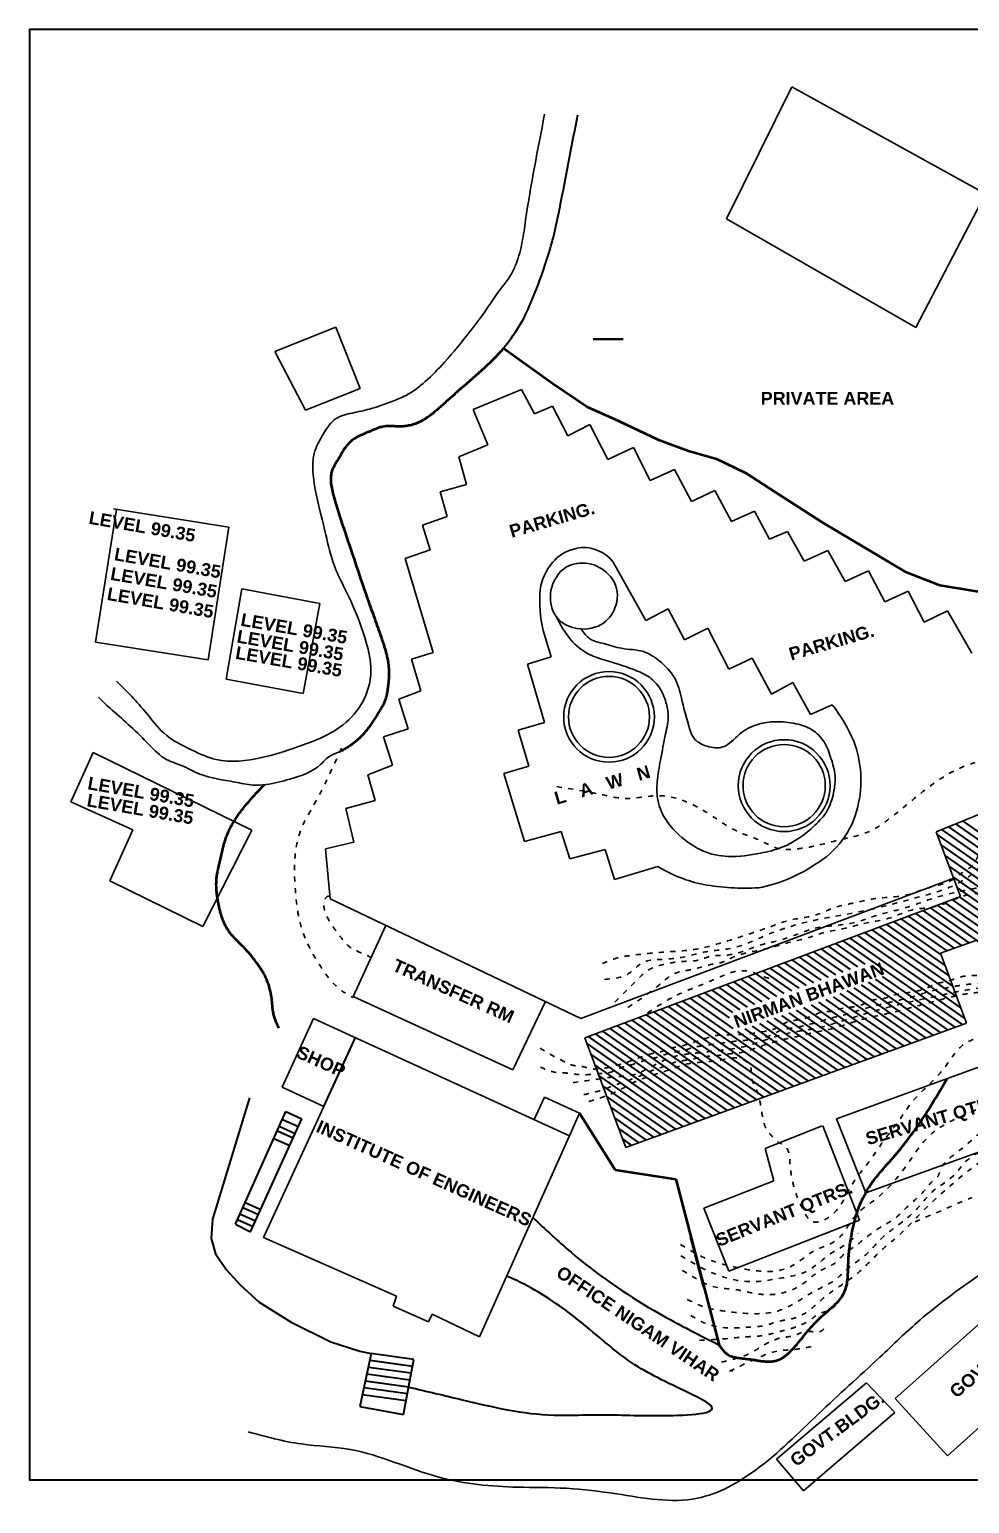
# Model space of a CAD drawing. Header units: inches. Extents: x 1352 to 5457, y 84 to 1168.
# Drawn here: x 1517.45 to 1535.76, y 212.89 to 241.61 of the extents above; entities that cross this region are included whole.
import ezdxf

# ---------------------------------------------------------------- set-up
doc = ezdxf.new("R2010")
doc.units = ezdxf.units.IN
doc.header["$MEASUREMENT"] = 0
doc.linetypes.add('ACAD_ISO10W100', pattern=[18, 12, -3, 0, -3])
doc.linetypes.add('DOT2', pattern=[0.125, 0, -0.125])
for name, color, linetype, lineweight in [('boundary', 250, 'ACAD_ISO10W100', 50), ('contour', 250, 'DOT2', 35), ('wall', 7, 'Continuous', 40), ('win', 250, 'Continuous', 30)]:
    doc.layers.add(name, color=color, linetype=linetype, lineweight=lineweight)
doc.styles.get("Standard").update_dxf_attribs({"font": 'arialbd.ttf', "height": 1.5})

msp = doc.modelspace()

# ---------------------------------------------------------------- linework, layer by layer
at = {"layer": 'boundary'}
for p, q in [((1528.429, 235.572), (1529.014, 235.579)), ((1526.688, 235.401), (1527.648, 234.711)), ((1527.648, 234.711), (1528.328, 234.251)), ((1528.328, 234.251), (1528.838, 234.026)), ((1528.838, 234.026), (1529.305, 233.8)), ((1529.305, 233.8), (1529.692, 233.619)), ((1529.692, 233.619), (1530.287, 233.402)), ((1530.287, 233.402), (1530.832, 233.247)), ((1530.832, 233.247), (1531.397, 232.97)), ((1531.397, 232.97), (1531.988, 232.59)), ((1531.988, 232.59), (1532.897, 232.006)), ((1532.897, 232.006), (1534.503, 231.048)), ((1534.503, 231.048), (1535.183, 230.785)), ((1535.183, 230.785), (1536.448, 230.574)), ((1528.167, 220.499), (1528.863, 219.393)), ((1528.863, 219.393), (1530.043, 219.211)), ((1530.043, 219.211), (1530.885, 215.982)), ((1530.588, 217.118), (1530.335, 218.088))]:
    msp.add_line(p, q, dxfattribs=at)
msp.add_open_spline([(1526.688, 235.401), (1526.422, 235.089), (1525.973, 234.722), (1525.441, 234.239), (1525.089, 233.941), (1524.713, 233.851), (1524.377, 233.905), (1524.057, 233.763), (1523.671, 233.62), (1523.493, 233.273), (1523.266, 232.933), (1523.401, 232.402), (1523.672, 231.59), (1523.981, 230.663), (1524.266, 229.88), (1524.419, 229.418), (1524.468, 229.093), (1524.434, 228.802), (1524.394, 228.528), (1524.228, 228.269), (1524.052, 227.978), (1523.811, 227.726), (1523.628, 227.608), (1523.534, 227.555)], degree=3, knots=[176.500273, 176.500273, 176.500273, 176.500273, 221.818396, 239.76272, 255.979104, 271.890042, 280.541749, 292.706956, 309.646053, 323.890257, 334.284199, 353.432754, 379.149869, 431.120027, 459.941118, 471.155389, 484.679205, 495.737285, 503.332224, 514.953976, 528.920487, 540.933976, 552.924704, 552.924704, 552.924704, 552.924704], dxfattribs=at)
for points in [[(1522.311, 222.151), (1522.198, 222.47), (1522.179, 222.664), (1522.135, 222.915), (1522.01, 223.228), (1521.928, 223.354), (1521.664, 223.688), (1521.351, 224.02), (1521.225, 224.252), (1521.144, 224.528), (1521.096, 224.843), (1521.098, 225.083), (1521.146, 225.333), (1521.255, 225.785), (1521.406, 226.133), (1521.626, 226.449), (1522.028, 226.902)], [(1530.885, 215.982), (1531.052, 215.798), (1531.453, 215.709), (1531.76, 215.664), (1532.056, 215.698), (1532.201, 215.792), (1532.396, 215.993), (1532.853, 216.511), (1533.329, 217.019), (1533.402, 217.577), (1533.469, 218.145), (1533.74, 218.949), (1534.361, 219.735), (1534.872, 220.426), (1535.326, 221.173)]]:
    msp.add_spline(points, degree=3, dxfattribs=at)
at = {"layer": 'contour'}
for p, q in [((1534.701, 218.383), (1535.808, 218.855)), ((1531.11, 215.474), (1531.151, 215.481))]:
    msp.add_line(p, q, dxfattribs=at)
for points in [[(1528.854, 222.662), (1529.255, 223.063), (1529.535, 223.301), (1529.884, 223.412), (1530.151, 223.452), (1530.494, 223.481), (1530.704, 223.551), (1531, 223.574), (1531.402, 223.668), (1531.67, 223.766), (1531.943, 223.836), (1532.342, 223.956), (1532.753, 224.101), (1533.242, 224.164), (1533.647, 224.246), (1533.943, 224.35), (1534.333, 224.449), (1534.68, 224.553), (1535.087, 224.693), (1535.534, 224.809), (1535.905, 224.884), (1536.398, 224.989), (1536.839, 225.035), (1537.211, 224.954), (1537.489, 224.838), (1537.878, 224.769), (1538.436, 224.681), (1539.009, 224.768), (1539.624, 225.017), (1540.151, 225.127), (1540.789, 225.382), (1541.278, 225.608), (1541.709, 225.777), (1542.004, 225.875), (1542.387, 225.875), (1542.717, 225.818), (1543.349, 225.655), (1543.942, 225.667), (1544.458, 225.702), (1545.008, 225.794), (1545.347, 225.876), (1546.036, 226.056), (1546.362, 226.149), (1546.902, 226.392), (1547.209, 226.52), (1547.446, 226.647), (1547.916, 226.531), (1548.165, 226.56), (1548.588, 226.705), (1548.862, 226.78), (1549.338, 227.093), (1549.663, 227.391), (1550.034, 227.744), (1550.452, 228.209), (1550.684, 228.441)], [(1528.613, 223.412), (1528.924, 223.529), (1529.221, 223.577), (1529.615, 223.62), (1530.02, 223.649), (1530.452, 223.695), (1530.917, 223.814), (1531.343, 223.946), (1531.905, 224.137), (1532.297, 224.266), (1532.719, 224.343), (1533.18, 224.52), (1533.537, 224.598), (1533.956, 224.683), (1534.588, 224.76), (1534.713, 224.803), (1535.004, 224.9), (1535.231, 224.961), (1535.379, 225.018), (1535.604, 225.172), (1535.816, 225.32), (1535.91, 225.472), (1535.979, 225.697), (1536.033, 226.009), (1536.067, 226.277), (1536.113, 226.583), (1536.21, 226.905), (1536.356, 227.058), (1536.516, 227.092), (1536.764, 227.141), (1537.005, 227.177), (1537.439, 227.206), (1537.942, 227.217), (1538.419, 227.226), (1538.882, 227.206), (1539.193, 227.192), (1539.436, 227.192), (1539.776, 227.194), (1540.055, 227.177), (1540.33, 227.108), (1540.581, 226.971), (1540.752, 226.894), (1541.081, 226.808), (1541.318, 226.743), (1541.647, 226.669), (1541.964, 226.569), (1542.31, 226.454), (1542.609, 226.375), (1542.861, 226.312), (1543.138, 226.229), (1543.49, 226.129), (1543.69, 226.104), (1543.912, 226.089), (1544.27, 226.095), (1544.544, 226.081), (1544.803, 226.095), (1544.983, 226.118), (1545.261, 226.161), (1545.466, 226.226), (1545.746, 226.297), (1546.007, 226.386), (1546.278, 226.529), (1546.477, 226.674), (1546.801, 226.978), (1547.009, 227.223), (1547.214, 227.445), (1547.469, 227.658), (1547.637, 227.774), (1547.977, 227.891), (1548.357, 227.969), (1548.586, 228.048), (1548.714, 228.131)], [(1528.655, 223.104), (1529.123, 223.217), (1529.38, 223.422), (1529.77, 223.494), (1530.243, 223.55), (1530.664, 223.648), (1531.076, 223.699), (1531.776, 223.952), (1532.521, 224.204), (1533.663, 224.43), (1534.758, 224.703), (1535.458, 224.935), (1535.818, 225.16), (1536.06, 225.434), (1536.158, 225.799), (1536.194, 226.165), (1536.24, 226.586), (1536.379, 226.921), (1536.59, 227.019), (1537.038, 227.076), (1537.881, 227.117), (1538.637, 227.081), (1539.038, 226.989), (1539.358, 226.979), (1539.774, 227.04), (1540.16, 227.023), (1540.417, 226.905), (1540.869, 226.762), (1541.291, 226.54), (1541.739, 226.427), (1542.284, 226.319), (1542.814, 226.185), (1543.23, 226.052), (1543.756, 225.928), (1543.992, 225.928), (1544.311, 225.908), (1545.093, 225.974), (1545.515, 226.026), (1546.029, 226.211), (1546.652, 226.391), (1546.976, 226.591), (1547.265, 227.008), (1547.362, 227.28), (1547.604, 227.588), (1547.958, 227.696), (1548.499, 227.841), (1549.1, 228.057)], [(1529.108, 222.556), (1529.714, 222.994), (1530.033, 223.223), (1530.189, 223.268), (1530.401, 223.305), (1530.741, 223.399), (1530.966, 223.444), (1531.109, 223.513), (1531.611, 223.662), (1531.898, 223.723), (1532.147, 223.797), (1532.606, 223.912), (1532.881, 224.002), (1533.343, 224.1), (1533.666, 224.186), (1534.221, 224.305), (1534.696, 224.469), (1534.994, 224.501), (1535.4, 224.628), (1535.612, 224.718), (1535.874, 224.775), (1536.208, 224.858), (1536.564, 224.928), (1536.711, 224.923), (1536.891, 224.887), (1537.391, 224.698), (1537.617, 224.624), (1537.76, 224.575), (1537.879, 224.559), (1538.005, 224.53), (1538.173, 224.493), (1538.366, 224.485), (1538.677, 224.497), (1539.047, 224.559), (1539.276, 224.579), (1539.714, 224.698), (1540.058, 224.775), (1540.518, 224.932), (1540.767, 225.022), (1541.046, 225.181), (1541.201, 225.23), (1541.332, 225.251), (1541.476, 225.222), (1541.627, 225.206), (1541.886, 225.103), (1541.992, 225.005), (1542.172, 224.87), (1542.32, 224.772), (1542.525, 224.69), (1542.742, 224.678), (1542.942, 224.678), (1543.34, 224.727), (1543.627, 224.727), (1543.819, 224.727), (1544.438, 224.883), (1544.704, 224.912), (1544.892, 224.973), (1545.541, 225.035), (1546.204, 225.117), (1546.568, 225.178), (1546.999, 225.252), (1547.286, 225.396), (1547.487, 225.453), (1547.791, 225.568), (1548.077, 225.634), (1548.241, 225.658), (1548.372, 225.699), (1548.556, 225.789), (1548.79, 226.105), (1548.987, 226.444), (1549.347, 226.908), (1549.671, 227.219), (1549.888, 227.411), (1550.314, 227.841), (1550.572, 228.082), (1550.727, 228.189)], [(1527.405, 221.395), (1527.687, 221.295), (1527.928, 221.279), (1528.194, 221.246), (1528.551, 221.271), (1528.755, 221.29), (1528.968, 221.382), (1529.205, 221.449), (1529.439, 221.526), (1529.69, 221.59), (1529.863, 221.651), (1530.035, 221.694), (1530.179, 221.714), (1530.329, 221.763), (1530.433, 221.789), (1530.658, 221.824), (1531.009, 221.873), (1531.237, 221.902), (1531.479, 221.928), (1531.638, 221.957), (1531.897, 222.015), (1532.096, 222.116), (1532.223, 222.145), (1532.396, 222.171), (1532.671, 222.235), (1532.841, 222.278), (1532.994, 222.33), (1533.353, 222.42), (1533.538, 222.478), (1533.957, 222.599), (1534.327, 222.683), (1534.699, 222.778), (1535.11, 222.902), (1535.402, 222.954), (1535.662, 223), (1535.98, 223.032), (1536.237, 223.084), (1536.465, 223.151), (1536.61, 223.18), (1536.746, 223.226), (1537.195, 223.383), (1537.726, 223.582), (1538.124, 223.749), (1538.321, 223.775), (1538.508, 223.801), (1538.627, 223.798), (1538.986, 223.729), (1539.307, 223.637), (1539.639, 223.518), (1540.096, 223.299), (1540.457, 223.169), (1540.79, 223.091), (1540.911, 223.05), (1541.125, 223.05), (1541.209, 223.099), (1541.368, 223.246), (1541.469, 223.417), (1541.579, 223.617), (1541.784, 223.733), (1541.911, 223.787), (1542.061, 223.808), (1542.501, 223.857), (1542.975, 223.926), (1543.363, 223.969), (1543.47, 224.021), (1543.582, 224.027), (1543.744, 224.047), (1543.877, 224.035), (1544.062, 224.113), (1544.293, 224.142), (1544.463, 224.157), (1544.724, 224.232), (1544.934, 224.275), (1545.25, 224.31), (1545.521, 224.307), (1545.712, 224.284), (1545.972, 224.241), (1546.082, 224.238), (1546.18, 224.171), (1546.443, 224.067), (1546.622, 223.995), (1546.804, 223.963), (1547.094, 224.015), (1547.149, 224.053), (1547.282, 224.151), (1547.6, 224.426), (1547.865, 224.723), (1548.12, 224.961), (1548.302, 225.163), (1548.649, 225.478), (1549.013, 225.955), (1549.571, 226.646), (1549.777, 226.889), (1550.031, 227.155), (1550.375, 227.472), (1550.747, 227.758), (1550.871, 227.839)], [(1523.529, 227.607), (1523.28, 227.065), (1522.986, 226.492), (1522.751, 226.052), (1522.619, 225.421), (1522.634, 224.805), (1522.78, 224.013), (1523.059, 223.456), (1523.515, 222.898), (1523.75, 222.751)], [(1527.724, 226.86), (1528.6, 226.703), (1529.061, 226.629), (1529.567, 226.675), (1529.825, 226.675), (1530.647, 226.353), (1531.247, 225.983), (1531.707, 225.799), (1532.085, 225.643), (1532.371, 225.643), (1532.684, 225.689), (1533.255, 225.827), (1533.828, 225.993), (1534.187, 226.223), (1534.862, 226.768), (1535.534, 227.201), (1536.227, 227.386), (1536.614, 227.377), (1537.334, 227.432), (1537.832, 227.459), (1538.773, 227.423), (1539.714, 227.349), (1540.34, 227.285), (1541.209, 227.211), (1541.688, 227.064), (1542.25, 226.926), (1543.117, 226.713), (1543.864, 226.722), (1544.842, 226.732), (1545.497, 226.732), (1545.893, 226.824), (1546.473, 227.21), (1546.667, 227.496)], [(1528.04, 221.094), (1528.567, 221.168), (1528.9, 221.209), (1529.173, 221.237), (1529.492, 221.362), (1529.876, 221.556), (1530.149, 221.63), (1530.454, 221.671), (1530.841, 221.713), (1531.137, 221.75), (1531.502, 221.828), (1531.817, 221.935), (1532.294, 222.07), (1532.687, 222.135), (1533.219, 222.273), (1533.821, 222.464), (1534.209, 222.57), (1535.127, 222.779), (1535.719, 222.899), (1536.122, 222.968), (1536.288, 223.01), (1536.941, 223.154), (1537.441, 223.251), (1537.589, 223.316), (1537.76, 223.316), (1538.061, 223.251), (1538.515, 223.057), (1538.761, 222.955), (1539.145, 222.798), (1539.464, 222.631), (1539.75, 222.493), (1539.96, 222.417), (1540.445, 222.251), (1540.801, 222.173), (1541.047, 222.085), (1541.278, 222.052), (1541.412, 222.02), (1541.885, 221.964), (1542.223, 221.955), (1542.542, 221.941), (1542.941, 221.996), (1543.205, 221.996), (1543.482, 221.992), (1543.69, 222.001), (1543.972, 222.029), (1544.172, 222.052), (1544.51, 222.209), (1544.672, 222.233), (1544.926, 222.311), (1545.288, 222.394), (1545.774, 222.561), (1545.95, 222.621), (1546.264, 222.736), (1546.472, 222.824), (1546.909, 223.056), (1547.256, 223.463), (1547.742, 223.945), (1548.32, 224.532), (1548.876, 225.098), (1549.126, 225.407), (1549.404, 225.704), (1549.682, 226.115), (1550.108, 226.579), (1550.399, 226.806), (1550.57, 226.986), (1550.718, 227.092), (1551.019, 227.361)], [(1528.25, 220.859), (1528.54, 220.928), (1528.91, 221.064), (1529.342, 221.221), (1529.55, 221.313), (1529.821, 221.415), (1530.101, 221.507), (1530.328, 221.543), (1530.621, 221.602), (1530.815, 221.613), (1531.024, 221.649), (1531.247, 221.668), (1531.621, 221.774), (1532.109, 221.925), (1532.369, 221.983), (1532.64, 222.049), (1533.074, 222.144), (1533.421, 222.247), (1533.659, 222.32), (1534.273, 222.463), (1534.859, 222.617), (1535.441, 222.768), (1535.68, 222.819), (1535.962, 222.852), (1536.251, 222.863), (1536.442, 222.863), (1536.677, 222.922), (1536.885, 222.925), (1537.351, 222.929), (1537.567, 222.947), (1537.732, 222.951), (1537.769, 222.951), (1537.911, 222.881), (1538.238, 222.812), (1538.433, 222.742), (1538.623, 222.695), (1538.733, 222.636), (1538.956, 222.585), (1539.276, 222.482), (1539.444, 222.387), (1539.682, 222.288), (1539.836, 222.229), (1540.016, 222.196), (1540.243, 222.137), (1540.463, 222.046), (1540.632, 222.006), (1540.943, 221.936), (1541.237, 221.896), (1541.482, 221.855), (1541.786, 221.779), (1542.101, 221.779), (1542.553, 221.786), (1543.029, 221.819), (1543.539, 221.881), (1543.839, 221.866), (1544.081, 221.936), (1544.352, 222.035), (1544.524, 222.064), (1545.064, 222.203), (1545.448, 222.313), (1545.646, 222.346), (1546.215, 222.511), (1546.515, 222.654), (1546.753, 222.837), (1547.117, 223.13), (1547.369, 223.394), (1547.718, 223.732), (1547.956, 223.94), (1548.279, 224.307), (1548.781, 224.847), (1549.206, 225.326), (1549.54, 225.752), (1549.855, 226.169), (1550.266, 226.584), (1550.698, 226.909), (1550.951, 227.125)], [(1528.35, 220.725), (1528.905, 220.929), (1529.265, 221.117), (1529.852, 221.321), (1530.292, 221.462), (1530.7, 221.504), (1531.019, 221.551), (1531.264, 221.571), (1531.421, 221.498), (1531.505, 221.378), (1531.51, 221.248), (1531.535, 221.122), (1531.58, 221.024), (1531.647, 220.863), (1531.702, 220.596), (1531.755, 220.32), (1531.8, 220.192), (1531.93, 220.033), (1532.044, 219.928), (1532.141, 219.877), (1532.217, 219.794), (1532.263, 219.524), (1532.317, 219.168), (1532.377, 218.948), (1532.486, 218.688), (1532.57, 218.521), (1532.677, 218.396), (1532.835, 218.382), (1532.97, 218.437), (1533.211, 218.651), (1533.379, 218.934), (1533.523, 219.185), (1533.755, 219.482), (1534.064, 219.925), (1534.352, 220.306), (1534.692, 220.773), (1535.092, 221.172), (1535.334, 221.465), (1535.613, 221.808), (1535.882, 221.952), (1536.05, 221.999), (1536.366, 222.059), (1536.7, 222.077), (1536.992, 222), (1537.212, 221.925), (1537.514, 221.873), (1537.77, 221.85), (1538.073, 221.86), (1538.52, 221.868), (1538.729, 221.865), (1538.926, 221.852), (1539.063, 221.876), (1539.215, 221.901), (1539.586, 221.979), (1539.785, 222.013), (1540.064, 221.992), (1540.32, 221.927), (1540.423, 221.889), (1540.57, 221.855), (1540.853, 221.793), (1540.956, 221.757), (1541.111, 221.726), (1541.349, 221.718), (1541.654, 221.682), (1542.068, 221.651), (1542.329, 221.661), (1543.396, 221.67), (1543.779, 221.696), (1544.037, 221.782), (1544.186, 221.79), (1544.336, 221.826), (1544.974, 221.957), (1545.255, 222.032), (1545.641, 222.128), (1546.03, 222.242), (1546.272, 222.353), (1546.474, 222.464), (1546.621, 222.526), (1546.991, 222.732), (1547.194, 222.876), (1547.298, 223.022), (1547.811, 223.463), (1548.319, 223.967), (1548.572, 224.268), (1549.139, 225.088), (1549.425, 225.436), (1549.748, 225.881), (1549.888, 226.072), (1550.027, 226.2), (1550.225, 226.365), (1550.659, 226.722), (1550.934, 226.949), (1551.007, 226.99)], [(1530.132, 217.941), (1530.617, 217.673), (1531.184, 217.501), (1531.616, 217.427), (1532.049, 217.434), (1532.429, 217.598), (1532.727, 217.814), (1533.1, 217.978), (1533.294, 218.149), (1533.563, 218.531), (1533.854, 218.762), (1534.518, 219.455), (1534.967, 220.045), (1535.228, 220.246), (1535.75, 220.499), (1536.264, 220.73), (1536.667, 220.939), (1537.519, 221.26), (1538.101, 221.394), (1538.742, 221.551), (1539.378, 221.671), (1539.684, 221.671), (1539.923, 221.678), (1540.512, 221.693), (1541.11, 221.641), (1541.319, 221.47), (1541.46, 221.194), (1541.609, 220.934), (1541.818, 220.814), (1542.116, 220.777), (1542.638, 220.785), (1543.596, 220.925), (1544.059, 221.089), (1544.506, 221.26), (1544.924, 221.417), (1545.559, 221.71), (1546.409, 222.186), (1547.001, 222.606), (1547.314, 222.799), (1547.761, 223.097), (1548.059, 223.343), (1548.612, 223.927), (1548.926, 224.381), (1549.337, 224.881), (1549.705, 225.394), (1549.9, 225.604), (1550.138, 225.752), (1550.439, 225.892), (1550.7, 225.92), (1551.111, 225.995), (1551.36, 226.089)], [(1530.265, 216.869), (1530.613, 216.718), (1530.98, 216.643), (1531.549, 216.592), (1532.019, 216.643), (1532.376, 216.808), (1532.745, 217.033), (1533.136, 217.245), (1533.427, 217.503), (1533.715, 217.716), (1534.082, 218.092), (1534.356, 218.305), (1534.732, 218.624), (1535.038, 218.968), (1535.466, 219.297), (1535.692, 219.56), (1536.017, 219.778), (1536.389, 220.003), (1536.729, 220.15), (1537.185, 220.338), (1537.632, 220.531), (1537.9, 220.701), (1538.234, 220.752), (1538.639, 220.785), (1539.072, 220.766), (1539.599, 220.715), (1540.108, 220.611), (1540.536, 220.56), (1541.073, 220.437), (1541.501, 220.357), (1542.056, 220.296), (1542.545, 220.315), (1543.096, 220.385), (1543.604, 220.587), (1544.024, 220.804), (1544.471, 220.968), (1544.928, 221.138), (1545.558, 221.481), (1546.477, 222.014), (1547.116, 222.357), (1547.536, 222.598), (1548.03, 222.748), (1548.257, 222.919), (1548.784, 223.468), (1549.08, 223.872), (1549.372, 224.201), (1549.688, 224.499), (1549.984, 224.781), (1550.407, 224.936), (1551.118, 225.196), (1551.748, 225.365)], [(1524.122, 223.526), (1523.875, 223.635), (1523.687, 223.737), (1523.527, 223.911), (1523.345, 224.157), (1523.2, 224.455), (1523.186, 224.593), (1523.222, 224.687), (1523.266, 224.723), (1523.324, 224.694)], [(1527.398, 221.765), (1527.624, 221.629), (1527.825, 221.523), (1528.009, 221.437), (1528.21, 221.408), (1528.436, 221.359), (1528.632, 221.371), (1528.842, 221.42), (1529.186, 221.523), (1529.333, 221.58), (1529.593, 221.662), (1529.752, 221.695), (1529.925, 221.76), (1530.084, 221.793), (1530.306, 221.851), (1530.595, 221.945), (1530.828, 222.011), (1530.956, 222.023), (1531.099, 222.027), (1531.329, 222.031), (1531.761, 222.089), (1531.958, 222.138), (1532.138, 222.24), (1532.355, 222.306), (1532.569, 222.347), (1532.896, 222.466), (1533.085, 222.486), (1533.278, 222.539), (1533.644, 222.601), (1533.89, 222.704), (1534.079, 222.728), (1534.226, 222.777), (1534.711, 222.872), (1534.965, 222.95), (1535.08, 223.007), (1535.334, 223.069), (1535.548, 223.138), (1535.712, 223.175), (1535.925, 223.183), (1536.303, 223.274), (1536.832, 223.438), (1537.135, 223.626), (1537.543, 223.817), (1537.834, 223.96), (1538.174, 224.046), (1538.469, 224.046), (1538.74, 224.075), (1539.151, 224.124), (1539.389, 224.096), (1539.647, 224.055), (1539.91, 224.001), (1540.094, 223.96), (1540.563, 223.857), (1540.817, 223.771), (1540.993, 223.759), (1541.128, 223.734), (1541.428, 223.746), (1541.86, 223.89), (1542.057, 223.923), (1542.266, 223.943), (1542.71, 223.997), (1542.968, 224.009), (1543.12, 224.038), (1543.563, 224.111), (1543.661, 224.111)], [(1529.492, 222.45), (1530.023, 222.777), (1530.441, 222.958), (1530.918, 223.157), (1531.21, 223.26), (1531.482, 223.257), (1531.628, 223.209), (1531.845, 223.131), (1531.955, 223.128)], [(1530.167, 217.435), (1530.445, 217.272), (1530.729, 217.131), (1531.232, 217.057), (1531.563, 216.989), (1531.873, 216.963), (1532.088, 216.989), (1532.402, 217.103), (1532.616, 217.251), (1532.824, 217.41), (1533.13, 217.572), (1533.322, 217.753), (1533.532, 217.908), (1533.758, 218.086), (1534.031, 218.277), (1534.311, 218.45), (1534.578, 218.702), (1534.832, 218.931), (1535.077, 219.205), (1535.143, 219.264), (1535.195, 219.397), (1535.361, 219.61), (1535.683, 219.866), (1535.948, 220.098), (1536.181, 220.26), (1536.447, 220.438), (1536.672, 220.6), (1536.879, 220.737), (1537.071, 220.833), (1537.695, 221.129), (1537.946, 221.214), (1538.123, 221.262), (1538.344, 221.258), (1538.688, 221.317), (1538.883, 221.302), (1538.998, 221.343), (1539.246, 221.288), (1539.445, 221.247), (1539.774, 221.172), (1540.073, 221.095), (1540.346, 221.04), (1540.6, 220.948), (1540.774, 220.896), (1541.054, 220.822), (1541.561, 220.663), (1541.783, 220.571), (1541.953, 220.534), (1542.248, 220.471), (1542.576, 220.486), (1542.917, 220.541), (1543.175, 220.637), (1543.544, 220.74), (1544.072, 220.943), (1544.527, 221.113), (1545.133, 221.394), (1545.52, 221.612), (1545.949, 221.853)], [(1530.331, 216.557), (1530.652, 216.39), (1530.966, 216.32), (1531.426, 216.327), (1531.803, 216.369), (1532.039, 216.442), (1532.281, 216.487), (1532.484, 216.559), (1532.694, 216.701), (1532.929, 216.907), (1533.268, 217.149), (1533.627, 217.418), (1534.059, 217.84), (1534.39, 218.122), (1534.749, 218.485), (1535.609, 219.27), (1536.127, 219.651), (1536.767, 219.965), (1537.469, 220.259), (1538.103, 220.446), (1538.755, 220.512), (1539.268, 220.446), (1540.549, 220.33), (1541.018, 220.264), (1541.814, 220.165), (1542.15, 220.121), (1543, 220.066), (1544.065, 220.049), (1544.601, 220.088), (1545.12, 220.291), (1545.96, 220.717), (1546.622, 221.081), (1547.129, 221.318), (1547.904, 221.6), (1548.241, 221.65), (1548.638, 221.661), (1549.454, 221.711)], [(1530.14, 217.722), (1530.721, 217.402), (1531.571, 217.216), (1532.078, 217.283), (1532.556, 217.402), (1533.055, 217.759), (1533.435, 218.005), (1533.592, 218.162)], [(1530.503, 216.073), (1530.961, 216.1), (1531.446, 216.143), (1531.764, 216.17), (1532.036, 216.236), (1532.238, 216.29), (1532.424, 216.348), (1532.7, 216.5), (1532.859, 216.604), (1532.995, 216.643), (1533.171, 216.773)], [(1530.934, 215.65), (1531.155, 215.704), (1531.446, 215.801), (1531.722, 215.96), (1531.947, 216.076), (1532.118, 216.127), (1532.347, 216.166), (1532.576, 216.247), (1532.867, 216.251), (1532.96, 216.325)], [(1531.089, 215.471), (1531.306, 215.576), (1531.644, 215.735), (1532.063, 215.87), (1532.339, 215.894), (1532.708, 215.956)]]:
    msp.add_spline(points, degree=3, dxfattribs=at)
at = {"layer": 'wall'}
for p, q in [((1538.699, 223.584), (1535.22, 226.021)), ((1538.618, 223.793), (1535.357, 226.077)), ((1538.538, 224.003), (1535.494, 226.134)), ((1538.457, 224.212), (1535.632, 226.19)), ((1538.78, 223.375), (1535.133, 225.929)), ((1538.861, 223.166), (1535.211, 225.722)), ((1540.032, 222.194), (1535.289, 225.514)), ((1539.675, 222.291), (1535.367, 225.307)), ((1539.073, 222.56), (1535.445, 225.1)), ((1538.764, 222.624), (1535.523, 224.893)), ((1537.444, 222.938), (1535.141, 224.55)), ((1537.645, 222.949), (1535.283, 224.603)), ((1538.007, 222.848), (1535.424, 224.657)), ((1538.314, 222.786), (1535.566, 224.71)), ((1535.324, 223.659), (1534.432, 224.283)), ((1535.468, 223.711), (1534.574, 224.337)), ((1535.612, 223.763), (1534.716, 224.39)), ((1535.755, 223.814), (1534.857, 224.443)), ((1537.247, 222.922), (1534.999, 224.497)), ((1535.589, 222.558), (1533.582, 223.963)), ((1535.512, 222.764), (1533.724, 224.016)), ((1535.435, 222.97), (1533.865, 224.07)), ((1535.359, 223.177), (1534.007, 224.123)), ((1535.282, 223.383), (1534.149, 224.176)), ((1535.205, 223.59), (1534.291, 224.23)), ((1533.443, 223.297), (1532.873, 223.696)), ((1533.586, 223.35), (1533.015, 223.75)), ((1533.729, 223.402), (1533.157, 223.803)), ((1535.628, 222.225), (1533.299, 223.856)), ((1535.666, 222.351), (1533.44, 223.91)), ((1532.728, 223.035), (1532.165, 223.429)), ((1532.871, 223.088), (1532.306, 223.483)), ((1533.014, 223.14), (1532.448, 223.536)), ((1533.157, 223.192), (1532.59, 223.589)), ((1533.3, 223.245), (1532.732, 223.643)), ((1531.869, 222.721), (1531.314, 223.109)), ((1532.012, 222.773), (1531.456, 223.163)), ((1532.155, 222.826), (1531.598, 223.216)), ((1532.299, 222.878), (1531.74, 223.269)), ((1532.442, 222.93), (1531.881, 223.323)), ((1532.585, 222.983), (1532.023, 223.376)), ((1535.342, 222.12), (1533.932, 223.108)), ((1535.485, 222.173), (1534.07, 223.163)), ((1531.154, 222.459), (1530.606, 222.842)), ((1531.297, 222.511), (1530.748, 222.896)), ((1531.44, 222.564), (1530.889, 222.949)), ((1531.583, 222.616), (1531.031, 223.002)), ((1531.726, 222.668), (1531.173, 223.056)), ((1534.626, 221.859), (1533.24, 222.829)), ((1534.769, 221.911), (1533.378, 222.885)), ((1534.912, 221.963), (1533.516, 222.941)), ((1535.055, 222.016), (1533.655, 222.996)), ((1535.198, 222.068), (1533.793, 223.052)), ((1532.191, 220.969), (1529.897, 222.576)), ((1532.334, 221.022), (1530.039, 222.629)), ((1532.477, 221.074), (1530.181, 222.682)), ((1531.161, 222.148), (1530.322, 222.736)), ((1531.086, 222.354), (1530.464, 222.789)), ((1533.91, 221.597), (1532.538, 222.558)), ((1534.053, 221.65), (1532.681, 222.61)), ((1534.196, 221.702), (1532.824, 222.662)), ((1534.339, 221.754), (1532.967, 222.715)), ((1534.482, 221.807), (1533.11, 222.767)), ((1531.332, 220.655), (1529.047, 222.255)), ((1531.475, 220.708), (1529.189, 222.309)), ((1531.618, 220.76), (1529.33, 222.362)), ((1531.761, 220.812), (1529.472, 222.415)), ((1531.905, 220.865), (1529.614, 222.469)), ((1532.048, 220.917), (1529.755, 222.522)), ((1533.05, 221.283), (1531.679, 222.243)), ((1533.194, 221.336), (1531.823, 222.296)), ((1533.337, 221.388), (1531.966, 222.348)), ((1533.48, 221.44), (1532.109, 222.4)), ((1533.623, 221.493), (1532.252, 222.453)), ((1533.766, 221.545), (1532.395, 222.505)), ((1523.184, 220.63), (1523.8, 221.971)), ((1530.616, 220.394), (1528.338, 221.989)), ((1530.759, 220.446), (1528.48, 222.042)), ((1530.902, 220.499), (1528.622, 222.095)), ((1531.045, 220.551), (1528.763, 222.149)), ((1531.189, 220.603), (1528.905, 222.202)), ((1532.621, 221.126), (1531.25, 222.086)), ((1532.764, 221.179), (1531.393, 222.138)), ((1532.907, 221.231), (1531.536, 222.191)), ((1530.472, 220.342), (1528.312, 221.855)), ((1530.329, 220.289), (1528.389, 221.648)), ((1530.186, 220.237), (1528.466, 221.441)), ((1530.043, 220.185), (1528.543, 221.235)), ((1529.9, 220.132), (1528.621, 221.028)), ((1529.756, 220.08), (1528.698, 220.821)), ((1521.739, 220.794), (1521.016, 218.432)), ((1521.462, 218.339), (1522.448, 220.531)), ((1522.448, 220.531), (1522.758, 220.389)), ((1529.613, 220.028), (1528.775, 220.615)), ((1521.76, 218.184), (1522.758, 220.389)), ((1522.318, 220.243), (1522.628, 220.102)), ((1522.379, 220.377), (1522.689, 220.237)), ((1529.47, 219.975), (1528.852, 220.408)), ((1522.212, 220.006), (1522.521, 219.866)), ((1522.28, 220.157), (1522.59, 220.017)), ((1529.327, 219.923), (1528.929, 220.201)), ((1529.184, 219.871), (1529.007, 219.995)), ((1521.551, 218.536), (1521.857, 218.398)), ((1521.607, 218.661), (1521.913, 218.522)), ((1521.652, 218.761), (1521.958, 218.623)), ((1521.016, 218.432), (1520.989, 218.056)), ((1521.462, 218.339), (1521.76, 218.184)), ((1521.502, 218.428), (1521.808, 218.29)), ((1520.989, 218.056), (1521.078, 217.755)), ((1521.078, 217.755), (1521.291, 217.444)), ((1521.291, 217.444), (1521.557, 217.152)), ((1521.557, 217.152), (1521.929, 216.816)), ((1521.929, 216.816), (1522.55, 216.426)), ((1522.55, 216.426), (1523.321, 216.045)), ((1523.321, 216.045), (1523.889, 215.859)), ((1524.11, 215.814), (1523.885, 214.781)), ((1523.889, 215.859), (1524.11, 215.814)), ((1524.913, 215.566), (1524.076, 215.681)), ((1524.92, 215.565), (1524.092, 215.679)), ((1524.939, 215.7), (1524.11, 215.814)), ((1524.736, 214.63), (1524.939, 215.7)), ((1524.863, 215.297), (1524.023, 215.413)), ((1524.863, 215.297), (1524.023, 215.413)), ((1524.888, 215.432), (1524.057, 215.546)), ((1524.888, 215.432), (1524.057, 215.546)), ((1524.812, 215.029), (1523.97, 215.145)), ((1524.812, 215.029), (1523.97, 215.145)), ((1524.837, 215.163), (1523.988, 215.28)), ((1524.837, 215.163), (1524.004, 215.278)), ((1523.885, 214.781), (1524.736, 214.63)), ((1524.786, 214.895), (1523.935, 215.012))]:
    msp.add_line(p, q, dxfattribs=at)
msp.add_lwpolyline([(1556.275, 241.607), (1517.452, 241.607), (1517.452, 213.357), (1556.275, 213.357)], close=True, dxfattribs=at)
for points in [[(1526.688, 235.401), (1526.979, 235.806), (1527.32, 236.536), (1527.593, 237.325), (1527.81, 238.279), (1528.131, 239.942)], [(1527.256, 218.465), (1528.001, 217.788), (1529.619, 216.652), (1530.885, 215.982)], [(1524.837, 215.163), (1525.88, 214.916), (1527.674, 214.616), (1528.406, 214.624), (1529.712, 214.607), (1530.744, 214.774), (1530.312, 215.039), (1529.183, 215.638), (1527.972, 216.602), (1526.869, 217.271), (1526.747, 217.326)]]:
    msp.add_spline(points, degree=3, dxfattribs=at)
at = {"layer": 'win'}
for p, q in [((1531.031, 237.921), (1532.3, 240.488)), ((1532.3, 240.488), (1536.076, 238.406)), ((1536.076, 238.406), (1534.714, 235.805)), ((1534.714, 235.805), (1531.031, 237.921)), ((1522.234, 235.335), (1523.422, 235.806)), ((1523.422, 235.806), (1523.894, 234.614)), ((1522.831, 234.193), (1522.234, 235.335)), ((1523.894, 234.614), (1522.831, 234.193)), ((1526.097, 234.205), (1527.036, 234.594)), ((1527.036, 234.594), (1527.288, 234.12)), ((1526.097, 234.205), (1526.382, 233.517)), ((1527.288, 234.12), (1527.642, 234.271)), ((1527.642, 234.271), (1527.941, 233.692)), ((1527.941, 233.692), (1528.367, 233.912)), ((1528.367, 233.912), (1528.718, 233.232)), ((1526.382, 233.517), (1525.818, 233.283)), ((1528.718, 233.232), (1529.22, 233.463)), ((1529.22, 233.463), (1529.543, 232.823)), ((1525.818, 233.283), (1525.967, 232.744)), ((1529.543, 232.823), (1530.017, 233.033)), ((1530.017, 233.033), (1530.346, 232.415)), ((1525.967, 232.744), (1525.454, 232.603)), ((1525.454, 232.603), (1525.587, 232.122)), ((1530.346, 232.415), (1530.801, 232.625)), ((1530.801, 232.625), (1531.129, 232.021)), ((1518.741, 229.67), (1519.148, 232.258)), ((1519.089, 232.267), (1521.337, 231.913)), ((1525.587, 232.122), (1525.11, 231.953)), ((1531.129, 232.021), (1531.575, 232.226)), ((1531.575, 232.226), (1531.868, 231.676)), ((1521.337, 231.913), (1520.93, 229.326)), ((1525.11, 231.953), (1525.256, 231.474)), ((1531.868, 231.676), (1532.219, 231.831)), ((1532.219, 231.831), (1532.542, 231.248)), ((1525.256, 231.474), (1524.77, 231.302)), ((1532.542, 231.248), (1533, 231.459)), ((1533, 231.459), (1533.342, 230.857)), ((1524.77, 231.302), (1525.315, 229.469)), ((1529.455, 230.098), (1528.818, 231.229)), ((1533.342, 230.857), (1533.794, 231.065)), ((1533.794, 231.065), (1534.114, 230.46)), ((1521.283, 228.953), (1521.585, 230.711)), ((1521.585, 230.711), (1523.107, 230.428)), ((1534.114, 230.46), (1534.564, 230.665)), ((1534.564, 230.665), (1534.881, 230.063)), ((1523.107, 230.428), (1522.782, 228.675)), ((1529.89, 230.324), (1529.455, 230.098)), ((1530.213, 229.72), (1529.89, 230.324)), ((1534.881, 230.063), (1535.331, 230.283)), ((1535.331, 230.283), (1535.807, 229.461)), ((1527.458, 229.897), (1527.613, 229.384)), ((1530.663, 229.944), (1530.213, 229.72)), ((1531.071, 229.148), (1530.663, 229.944)), ((1520.93, 229.326), (1518.741, 229.67)), ((1525.315, 229.469), (1524.891, 229.343)), ((1524.891, 229.343), (1525.076, 228.722)), ((1527.613, 229.384), (1527.155, 229.245)), ((1527.155, 229.245), (1527.482, 228.106)), ((1531.527, 229.363), (1531.071, 229.148)), ((1531.902, 228.662), (1531.527, 229.363)), ((1522.782, 228.675), (1521.283, 228.953)), ((1532.322, 228.89), (1531.902, 228.662)), ((1532.663, 228.262), (1532.322, 228.89)), ((1525.076, 228.722), (1524.646, 228.561)), ((1524.646, 228.561), (1524.829, 227.982)), ((1533.089, 228.454), (1532.663, 228.262)), ((1524.829, 227.982), (1524.346, 227.829)), ((1527.482, 228.106), (1526.973, 227.96)), ((1524.346, 227.829), (1524.521, 227.276)), ((1526.973, 227.96), (1527.177, 227.257)), ((1518.692, 227.524), (1518.259, 226.561)), ((1521.784, 226.009), (1518.692, 227.524)), ((1524.521, 227.276), (1524.044, 227.09)), ((1527.177, 227.257), (1526.691, 227.113)), ((1524.044, 227.09), (1524.183, 226.59)), ((1526.691, 227.113), (1527.097, 225.793)), ((1518.259, 226.561), (1519.464, 226.02)), ((1524.183, 226.59), (1523.615, 226.432)), ((1535.115, 225.978), (1537.018, 226.76)), ((1523.615, 226.432), (1523.772, 225.777)), ((1519.464, 226.02), (1519.015, 225.021)), ((1520.826, 224.137), (1521.784, 226.009)), ((1527.097, 225.793), (1527.807, 225.987)), ((1527.807, 225.987), (1527.976, 225.451)), ((1535.589, 224.719), (1535.115, 225.978)), ((1523.772, 225.777), (1523.215, 225.644)), ((1523.215, 225.644), (1523.312, 224.672)), ((1527.976, 225.451), (1528.664, 225.631)), ((1528.664, 225.631), (1528.847, 225.049)), ((1528.847, 225.049), (1529.694, 225.303)), ((1519.015, 225.021), (1520.826, 224.137)), ((1528.192, 222.342), (1535.454, 225.076)), ((1523.312, 224.672), (1528.192, 222.342)), ((1528.271, 221.963), (1535.589, 224.719)), ((1524.395, 224.155), (1523.759, 222.769)), ((1535.884, 223.861), (1535.196, 223.612)), ((1535.196, 223.612), (1535.703, 222.252)), ((1523.759, 222.769), (1526.866, 221.345)), ((1526.866, 221.345), (1527.5, 222.673)), ((1522.372, 221.002), (1522.987, 222.344)), ((1522.987, 222.344), (1527.968, 220.059)), ((1535.703, 222.252), (1529.069, 219.829)), ((1529.069, 219.829), (1528.271, 221.963)), ((1533.174, 220.387), (1536.168, 221.481)), ((1523.184, 220.63), (1522.372, 221.002)), ((1527.283, 220.373), (1527.484, 220.812)), ((1527.484, 220.812), (1528.167, 220.499)), ((1522.012, 218.073), (1523.184, 220.63)), ((1528.167, 220.499), (1527.988, 220.103)), ((1532.89, 220.253), (1531.783, 219.808)), ((1533.622, 218.417), (1532.903, 220.253)), ((1533.74, 218.949), (1533.174, 220.387)), ((1527.988, 220.103), (1526.22, 216.144)), ((1531.783, 219.808), (1531.951, 219.183)), ((1536.353, 219.89), (1533.74, 218.949)), ((1531.951, 219.183), (1530.59, 218.65)), ((1530.59, 218.65), (1531.071, 217.419)), ((1531.071, 217.419), (1533.622, 218.417)), ((1524.604, 216.933), (1522.012, 218.073)), ((1537.232, 217.534), (1534.315, 214.939)), ((1524.534, 216.741), (1524.604, 216.933)), ((1525.222, 216.431), (1524.534, 216.741)), ((1525.296, 216.586), (1525.222, 216.431)), ((1526.22, 216.144), (1525.296, 216.586)), ((1535.331, 213.823), (1538.273, 216.47)), ((1532, 213.759), (1533.758, 215.242)), ((1533.758, 215.242), (1534.308, 214.665)), ((1534.315, 214.939), (1535.331, 213.823)), ((1534.308, 214.665), (1532.53, 213.14)), ((1532.53, 213.14), (1532, 213.759))]:
    msp.add_line(p, q, dxfattribs=at)
for centre, radius in [((1528.74, 228.217), 0.883), ((1528.74, 228.217), 0.789), ((1532.151, 226.878), 0.895), ((1532.151, 226.878), 0.801)]:
    msp.add_circle(centre, radius, dxfattribs=at)
for centre, radius, start, end in [((1528.254, 230.708), 0.803, 101.2483, 140.1981), ((1528.257, 230.933), 0.585, 65.2147, 105.8822), ((1528.312, 230.878), 0.616, 34.7391, 71.9792), ((1528.431, 230.545), 1.043, 139.5456, 171.7046), ((1528.202, 230.648), 0.568, 110.5952, 150.4264), ((1528.225, 230.391), 0.82, 74.2371, 105.7629), ((1528.14, 230.414), 0.825, 36.4501, 68.0894), ((1528.301, 230.55), 0.703, 147.4783, 191.6852), ((1528.329, 230.579), 0.576, 340.7741, 34.3963), ((1529.976, 230.488), 2.586, 175.3812, 193.2036), ((1528.147, 230.493), 0.541, 189.0721, 244.1456), ((1528.287, 230.541), 0.604, 306.6746, 345.4929), ((1528.329, 230.935), 1.019, 245.7301, 257.8125), ((1528.241, 230.643), 0.715, 259.839, 304.802), ((1530.632, 226.533), 3.119, 22.8053, 38.0083), ((1531.524, 226.981), 2.124, 345.9641, 21.0185), ((1531.868, 226.867), 1.763, 299.9761, 346.8448), ((1531.123, 227.626), 2.728, 238.4062, 258.5916), ((1531.096, 227.793), 2.958, 280.8933, 303.9547), ((1531.398, 229.531), 4.65, 259.907, 273.1719)]:
    msp.add_arc(centre, radius, start, end, dxfattribs=at)
for points in [[(1519.144, 228.916), (1519.728, 228.293), (1520.066, 227.904), (1520.624, 227.567), (1521.091, 227.386), (1521.973, 227.424), (1522.674, 227.632), (1523.505, 228.021), (1523.907, 228.449), (1524.102, 229.123), (1524.011, 229.668), (1523.739, 230.415), (1523.362, 231.244), (1523.207, 231.841), (1522.999, 232.762), (1523.012, 233.397), (1523.181, 233.734), (1523.427, 234.032), (1523.739, 234.136), (1524.076, 234.214), (1524.513, 234.363), (1524.786, 234.479), (1525.162, 234.752), (1525.539, 235.128), (1526.032, 235.724), (1526.343, 236.139), (1526.547, 236.443), (1526.84, 236.849), (1526.935, 237.053), (1527.048, 237.464), (1527.116, 237.893), (1527.486, 239.955)], [(1521.712, 214.292), (1522.749, 214.054), (1523.7, 213.947), (1525.428, 213.407), (1526.962, 213.213), (1527.912, 213.191), (1528.884, 213.083), (1530.461, 212.997), (1531.611, 213.558), (1532.815, 214.636), (1534.017, 215.747), (1534.8, 216.47), (1535.363, 216.92), (1536.198, 217.523), (1536.686, 217.846), (1537.317, 218.108), (1537.858, 218.243), (1538.256, 218.281), (1539.044, 218.206), (1539.573, 218.161), (1540.197, 218.131), (1540.812, 218.168), (1541.18, 218.236), (1542.157, 218.401), (1542.812, 218.636), (1543.856, 219.011), (1544.609, 219.343), (1545.655, 219.891), (1546.362, 220.306), (1547.21, 220.913), (1548.091, 221.553), (1548.774, 221.996), (1549.392, 222.524), (1549.925, 223.019), (1550.541, 223.757), (1551.06, 224.411), (1551.73, 225.133), (1552.36, 225.636), (1552.999, 226.161), (1553.48, 226.741), (1553.856, 227.282), (1554.187, 227.974), (1554.397, 228.417), (1554.623, 228.974), (1554.886, 229.469), (1555.104, 229.732), (1555.389, 229.979), (1555.577, 230.189), (1555.75, 230.242)], [(1528.199, 229.93), (1528.369, 229.738), (1528.64, 229.645), (1528.982, 229.553), (1529.409, 229.489), (1529.715, 229.311), (1530.021, 228.97), (1530.15, 228.584), (1530.292, 228.044), (1530.413, 227.78), (1530.655, 227.645), (1530.954, 227.631), (1531.282, 227.88), (1531.618, 228.065), (1531.932, 228.122), (1532.331, 228.093), (1532.694, 227.965), (1532.928, 227.731), (1533.064, 227.409), (1533.143, 227.067), (1533.114, 226.74), (1532.986, 226.383), (1532.751, 226.105), (1532.109, 225.677), (1531.689, 225.563), (1531.063, 225.499), (1530.819, 225.528), (1530.526, 225.627), (1530.049, 225.969), (1529.821, 226.255), (1529.686, 226.632), (1529.679, 226.952), (1529.743, 227.374), (1529.843, 227.888), (1529.893, 228.25), (1529.85, 228.499), (1529.715, 228.798), (1529.494, 229.011), (1529.202, 229.146), (1528.711, 229.31), (1528.361, 229.432), (1527.998, 229.717), (1527.713, 230.171)], [(1523.534, 227.555), (1523.23, 227.398), (1523.123, 227.291), (1522.525, 227.006), (1522.064, 226.899), (1521.804, 226.889), (1521.455, 226.947), (1520.77, 227.103), (1520.412, 227.269), (1520.117, 227.39), (1519.786, 227.671), (1519.42, 228.032), (1519.062, 228.347), (1518.798, 228.601)]]:
    msp.add_spline(points, degree=3, dxfattribs=at)

# ---------------------------------------------------------------- texts
msp.add_text('PRIVATE AREA', height=0.25, dxfattribs=at).set_placement((1531.695, 234.298))
for s, rotation, p in [('PARKING.', 16.1752, (1526.844, 231.704)), ('LEVEL 99.35', 350.1661, (1518.595, 231.981)), ('LEVEL 99.35', 350.1661, (1519.089, 231.272)), ('LEVEL 99.35', 350.1661, (1519.015, 230.89)), ('LEVEL 99.35', 350.1661, (1518.949, 230.498)), ('LEVEL 99.35', 350.1661, (1521.553, 229.995)), ('PARKING.', 16.1752, (1532.288, 229.314)), ('LEVEL 99.35', 350.1661, (1521.478, 229.668)), ('LEVEL 99.35', 350.1661, (1521.45, 229.351)), ('L   A   W   N', 16.1752, (1527.722, 226.505)), ('LEVEL 99.35', 350.1661, (1518.571, 226.81)), ('LEVEL 99.35', 350.1661, (1518.556, 226.478)), ('TRANSFER RM', 335.8103, (1524.499, 223.285)), ('NIRMAN BHAWAN', 20.1124, (1531.228, 222.151)), ('SHOP', 335.8103, (1522.628, 221.593)), ('SERVANT QTRS.', 16.1752, (1533.783, 219.872)), ('INSTITUTE OF ENGINEERS', 335.8103, (1523.015, 220.144)), ('SERVANT QTRS.', 21.9707, (1530.883, 217.892)), ('OFFICE NIGAM VIHAR', 326.1083, (1527.689, 217.334)), ('GOVT BUILDG', 39.4981, (1535.503, 214.935)), ('GOVT.BLDG.', 36.461, (1532.385, 213.599))]:
    msp.add_text(s, height=0.25, rotation=rotation, dxfattribs=at).set_placement(p)

doc.saveas('drawing.dxf')
